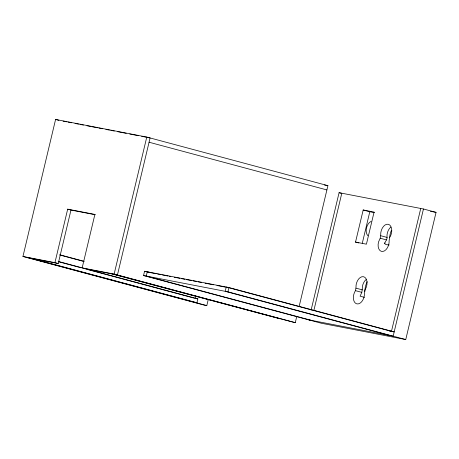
<?xml version="1.0" encoding="UTF-8"?>
<svg xmlns="http://www.w3.org/2000/svg" width="459" height="459" viewBox="0 0 459 459"><rect width="100%" height="100%" fill="white"/><g stroke="black" fill="none" stroke-linecap="round" stroke-linejoin="round"><path stroke-width="0.69" d="M389.215 244.917C380.207 244.693 388.148 240.946 386.989 236.603A8.382 5.273 -75 0 1 390.827 227.079M208.294 299.343L206.808 305.596L204.083 305.074L22.95 256.472L55.591 119.449L146.777 137.063L327.915 185.66L299.079 306.698M22.95 256.472L54.931 262.651L67.674 209.166L94.893 214.428L82.155 267.907L114.136 274.086L295.269 322.683L296.761 316.429M26.255 257.361L58.236 263.541L70.979 210.056L95.409 214.772M114.136 274.086L146.777 137.063M311.122 310.037L339.081 192.688L423.456 208.988L436.05 212.368L405.75 339.551L321.369 323.251L143.541 275.538L144.562 271.258L228.938 287.558L394.178 331.891L391.458 331.364L420.737 208.466M195.763 295.716L195.132 298.367L197.858 298.895L196.94 302.745L194.214 302.217M143.541 275.538L227.922 291.838L228.938 287.558M313.841 310.565L341.8 193.216M355.536 242.077L363.184 209.987L374.074 212.087L366.425 244.177L355.536 242.077L358.84 242.96M362.312 243.15L369.793 211.76L374.555 212.678M355.507 290.667L355.983 287.357A8.382 5.273 -75 0 1 363.448 276.702A8.382 5.273 -75 0 1 365.404 289.176L364.922 289.893L364.429 293.06A8.382 5.273 -75 0 1 363.74 297.966L363.098 299.509A8.382 5.273 -75 0 1 359.173 303.611L358.054 303.91A8.382 5.273 -75 0 1 353.631 299.934A8.382 5.273 -75 0 1 355.1 291.258L355.507 290.667L361.801 292.354L362.277 289.05A8.382 5.273 -75 0 1 366.116 279.525M380.218 238.227L380.695 234.916A8.382 5.273 -75 0 1 385.13 224.962A8.382 5.273 -75 0 1 391.47 228.06L391.728 229.707A8.382 5.273 -75 0 1 390.116 236.735L389.634 237.452L389.14 240.619A8.382 5.273 -75 0 1 382.766 251.469A8.382 5.273 -75 0 1 378.543 241.893L380.218 238.227L386.512 239.914M423.456 208.988L393.162 336.172L308.781 319.871M361.801 292.354L360.097 296.175L364.503 297.357M63.107 121.153L66.612 121.83M68.018 122.1L71.524 122.777M75.029 123.454L78.541 124.131M79.941 124.4L83.446 125.078M86.958 125.755L90.463 126.432M91.863 126.707L97.474 127.791M98.88 128.061L102.386 128.738M105.891 129.415L109.403 130.092M110.803 130.362L114.308 131.039M117.82 131.716L126.236 133.345M129.742 134.022L138.159 135.646M141.665 136.323L150.082 137.952L117.441 274.975L85.46 268.796M324.404 184.983L327.915 185.66M430.427 211.283L436.05 212.368M150.586 272.675L156.175 273.753M157.575 274.023L161.063 274.694M162.463 274.964L168.051 276.048M169.446 276.318L170.846 276.588M174.34 277.259L179.928 278.338M181.322 278.607L184.816 279.284M186.211 279.554L191.799 280.633M193.199 280.902L196.693 281.579M198.087 281.849L201.581 282.52M205.075 283.197L213.458 284.815M216.946 285.492L225.335 287.11M389.364 330.962L390.758 331.232M279.956 318.781L111.996 273.92M295.269 322.683L114.716 274.448M339.081 192.688L341.731 193.4M149.066 142.227L326.894 189.94M55.591 119.449L58.895 120.338M363.184 209.987L369.793 211.76M380.809 235.748L387.103 237.435M67.674 209.166L70.979 210.056M356.098 288.189L362.392 289.881M390.764 331.18L226.218 287.03L225.197 291.31L390.437 335.644M227.922 291.838L405.75 339.551M149.927 272.497L147.282 271.785L146.26 276.066L311.5 320.399M144.562 271.258L148.71 272.371M59.779 254.791L83.974 261.286M59.819 255.009L84.02 261.504M58.195 261.423L197.858 298.895M58.241 261.641L81.054 267.763M87.279 269.433L139.134 283.346M140.517 283.714L194.444 298.184M54.931 262.651L58.236 263.541M31.7 258.411L196.94 302.745M28.974 257.883L206.808 305.596M384.361 242.857L384.808 243.735M389.651 237.59A13.971 8.79 -75 0 1 391.326 230.556M364.894 291.436A13.971 8.79 -75 0 1 367.211 281.7M367.94 235.702A7.923 4.98 -75 0 1 366.471 228.1A7.923 4.98 -75 0 1 371.101 221.433"/></g></svg>
